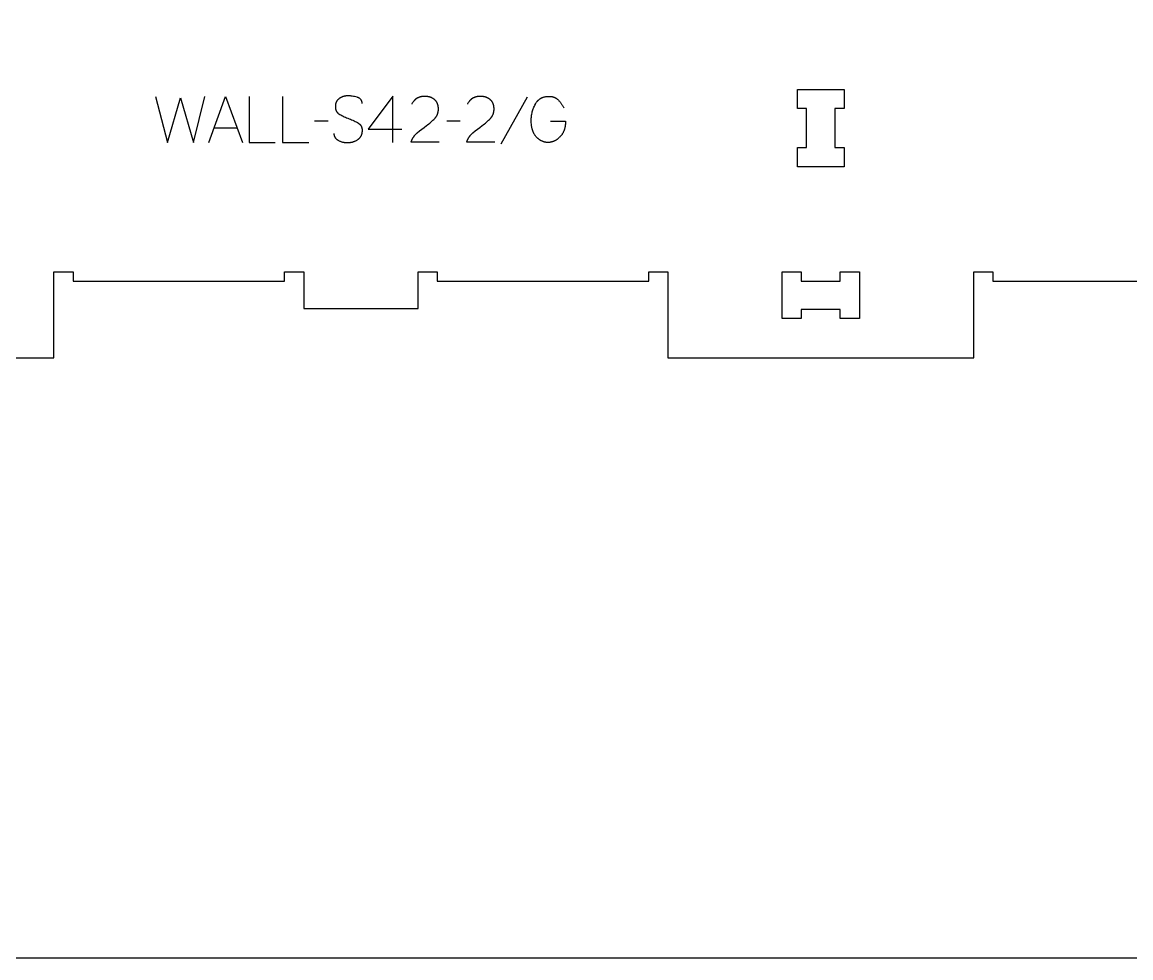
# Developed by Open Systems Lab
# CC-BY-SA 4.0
# Model space of a CAD drawing. Extents: x 0 to 4485, y 0 to 10771.
# Drawn here: x 801 to 1524, y 3029 to 3639 of the extents above; entities that cross this region are included whole.
import ezdxf

# ---------------------------------------------------------------- set-up
doc = ezdxf.new("R2010")
doc.units = 0
for name, color, linetype in [('0_SHEET_SPRUCEPLY_2440X122', 1, 'CONTINUOUS'), ('1_ANYTOOL_1MMDEEP_LABELS_S', 2, 'CONTINUOUS'), ('3_ANYTOOL_CUTTHROUGH_INSID', 4, 'CONTINUOUS'), ('4_ANYTOOL_CUTTHROUGH_OUTSI', 5, 'CONTINUOUS')]:
    doc.layers.add(name, color=color, linetype=linetype)

msp = doc.modelspace()

# ---------------------------------------------------------------- linework, layer by layer
at = {"layer": '0_SHEET_SPRUCEPLY_2440X122'}
msp.add_lwpolyline([(371.7, 4249.42), (371.7, 3029.42), (2811.7, 3029.42), (2811.7, 4249.42)], close=True, dxfattribs=at)
at = {"layer": '1_ANYTOOL_1MMDEEP_LABELS_S', "color": 2}
for points in [[(887.76, 3591.05), (895.47, 3561.05), (903.92, 3590.15), (912.4, 3561.05), (919.9, 3591.05)], [(922.47, 3561.05), (933.36, 3591.05), (944.42, 3561.05)], [(948.7, 3591.05), (948.7, 3561.05), (965.8, 3561.05)], [(970.52, 3591.05), (970.52, 3561.05), (987.62, 3561.05)], [(1022.5, 3586.47), (1022.5, 3586.66), (1022.49, 3586.75), (1022.49, 3586.84), (1022.48, 3586.93), (1022.47, 3587.02), (1022.46, 3587.11), (1022.45, 3587.2), (1022.44, 3587.28), (1022.42, 3587.37), (1022.4, 3587.45), (1022.39, 3587.54), (1022.37, 3587.62), (1022.34, 3587.7), (1022.32, 3587.78), (1022.3, 3587.86), (1022.27, 3587.94), (1022.24, 3588.01), (1022.21, 3588.09), (1022.18, 3588.16), (1022.15, 3588.24), (1022.11, 3588.31), (1022.08, 3588.38), (1022.04, 3588.45), (1022, 3588.52), (1021.96, 3588.59), (1021.92, 3588.66), (1021.87, 3588.73), (1021.83, 3588.79), (1021.78, 3588.86), (1021.73, 3588.92), (1021.68, 3588.99), (1021.63, 3589.05), (1021.58, 3589.11), (1021.52, 3589.17), (1021.46, 3589.23), (1021.41, 3589.28), (1021.35, 3589.34), (1021.28, 3589.4), (1021.22, 3589.45), (1021.16, 3589.5), (1021.09, 3589.56), (1021.02, 3589.61), (1020.95, 3589.66), (1020.88, 3589.71), (1020.81, 3589.76), (1020.73, 3589.8), (1020.66, 3589.85), (1020.58, 3589.9), (1020.5, 3589.94), (1020.42, 3589.98), (1020.34, 3590.03), (1020.17, 3590.11), (1019.99, 3590.19), (1019.81, 3590.26), (1019.62, 3590.33), (1019.42, 3590.39), (1019.22, 3590.45), (1018.41, 3590.67), (1017.61, 3590.87), (1016.83, 3591.03), (1016.06, 3591.16), (1015.68, 3591.22), (1015.3, 3591.26), (1014.93, 3591.3), (1014.56, 3591.34), (1014.19, 3591.36), (1013.83, 3591.38), (1013.47, 3591.39), (1013.12, 3591.4), (1012.92, 3591.39), (1012.73, 3591.39), (1012.53, 3591.38), (1012.34, 3591.37), (1012.15, 3591.35), (1011.96, 3591.33), (1011.78, 3591.31), (1011.59, 3591.28), (1011.41, 3591.25), (1011.22, 3591.22), (1011.04, 3591.18), (1010.86, 3591.14), (1010.68, 3591.1), (1010.5, 3591.05), (1010.32, 3591), (1010.15, 3590.94), (1009.97, 3590.88), (1009.8, 3590.82), (1009.63, 3590.75), (1009.46, 3590.68), (1009.29, 3590.61), (1009.12, 3590.54), (1008.95, 3590.46), (1008.78, 3590.37), (1008.62, 3590.28), (1008.46, 3590.19), (1008.29, 3590.1), (1008.13, 3590), (1007.97, 3589.9), (1007.81, 3589.8), (1007.66, 3589.69), (1007.5, 3589.58), (1007.35, 3589.46), (1007.2, 3589.34), (1007.06, 3589.22), (1006.92, 3589.1), (1006.79, 3588.97), (1006.66, 3588.84), (1006.53, 3588.7), (1006.41, 3588.57), (1006.3, 3588.43), (1006.19, 3588.28), (1006.09, 3588.14), (1005.99, 3587.99), (1005.89, 3587.84), (1005.8, 3587.68), (1005.72, 3587.52), (1005.64, 3587.36), (1005.56, 3587.2), (1005.49, 3587.03), (1005.43, 3586.86), (1005.37, 3586.69), (1005.31, 3586.51), (1005.26, 3586.33), (1005.21, 3586.15), (1005.17, 3585.96), (1005.13, 3585.77), (1005.1, 3585.58), (1005.08, 3585.39), (1005.05, 3585.19), (1005.04, 3584.99), (1005.03, 3584.78), (1005.02, 3584.58), (1005.02, 3584.37), (1005.02, 3584.15), (1005.03, 3583.94), (1005.04, 3583.73), (1005.06, 3583.53), (1005.08, 3583.33), (1005.11, 3583.13), (1005.15, 3582.94), (1005.19, 3582.75), (1005.24, 3582.56), (1005.29, 3582.38), (1005.35, 3582.2), (1005.41, 3582.03), (1005.45, 3581.94), (1005.48, 3581.86), (1005.52, 3581.77), (1005.56, 3581.69), (1005.6, 3581.61), (1005.64, 3581.53), (1005.68, 3581.45), (1005.72, 3581.37), (1005.77, 3581.29), (1005.81, 3581.21), (1005.86, 3581.13), (1005.91, 3581.06), (1005.96, 3580.98), (1006.01, 3580.91), (1006.07, 3580.84), (1006.12, 3580.77), (1006.18, 3580.69), (1006.23, 3580.62), (1006.29, 3580.55), (1006.35, 3580.49), (1006.41, 3580.42), (1006.48, 3580.35), (1006.54, 3580.29), (1006.61, 3580.22), (1006.74, 3580.09), (1006.88, 3579.97), (1007.03, 3579.85), (1007.18, 3579.74), (1007.34, 3579.62), (1007.5, 3579.52), (1007.67, 3579.41), (1007.84, 3579.31), (1008.56, 3578.92), (1009.29, 3578.54), (1010.04, 3578.17), (1010.8, 3577.82), (1011.58, 3577.47), (1012.38, 3577.14), (1013.19, 3576.81), (1014.02, 3576.5), (1014.84, 3576.19), (1015.65, 3575.86), (1016.43, 3575.52), (1017.2, 3575.16), (1017.94, 3574.78), (1018.67, 3574.39), (1019.37, 3573.99), (1020.06, 3573.57), (1020.22, 3573.46), (1020.38, 3573.35), (1020.54, 3573.23), (1020.61, 3573.17), (1020.69, 3573.11), (1020.76, 3573.05), (1020.83, 3572.98), (1020.9, 3572.92), (1020.97, 3572.85), (1021.03, 3572.79), (1021.1, 3572.72), (1021.16, 3572.65), (1021.22, 3572.58), (1021.28, 3572.52), (1021.34, 3572.44), (1021.4, 3572.37), (1021.45, 3572.3), (1021.51, 3572.23), (1021.56, 3572.15), (1021.61, 3572.08), (1021.66, 3572), (1021.71, 3571.92), (1021.76, 3571.84), (1021.8, 3571.76), (1021.85, 3571.68), (1021.89, 3571.6), (1021.93, 3571.52), (1021.97, 3571.43), (1022.01, 3571.35), (1022.05, 3571.26), (1022.08, 3571.18), (1022.11, 3571.09), (1022.15, 3571), (1022.18, 3570.91), (1022.21, 3570.82), (1022.24, 3570.73), (1022.26, 3570.64), (1022.31, 3570.45), (1022.35, 3570.26), (1022.39, 3570.06), (1022.42, 3569.86), (1022.45, 3569.66), (1022.47, 3569.45), (1022.48, 3569.24), (1022.49, 3569.03), (1022.49, 3568.81), (1022.48, 3568.58), (1022.47, 3568.36), (1022.46, 3568.13), (1022.44, 3567.89), (1022.41, 3567.67), (1022.38, 3567.44), (1022.34, 3567.22), (1022.3, 3567.01), (1022.26, 3566.79), (1022.2, 3566.59), (1022.15, 3566.38), (1022.09, 3566.18), (1022.02, 3565.98), (1021.95, 3565.79), (1021.87, 3565.6), (1021.79, 3565.41), (1021.7, 3565.23), (1021.61, 3565.05), (1021.52, 3564.87), (1021.41, 3564.7), (1021.31, 3564.53), (1021.2, 3564.37), (1021.08, 3564.21), (1020.96, 3564.05), (1020.83, 3563.9), (1020.7, 3563.75), (1020.56, 3563.6), (1020.42, 3563.46), (1020.27, 3563.33), (1020.12, 3563.19), (1019.96, 3563.06), (1019.8, 3562.93), (1019.64, 3562.81), (1019.46, 3562.69), (1019.29, 3562.58), (1018.93, 3562.35), (1018.56, 3562.15), (1018.19, 3561.95), (1017.82, 3561.78), (1017.45, 3561.61), (1017.07, 3561.46), (1016.88, 3561.39), (1016.69, 3561.32), (1016.5, 3561.26), (1016.3, 3561.2), (1016.11, 3561.14), (1015.91, 3561.09), (1015.72, 3561.04), (1015.52, 3560.99), (1015.32, 3560.95), (1015.13, 3560.91), (1014.93, 3560.88), (1014.73, 3560.84), (1014.53, 3560.81), (1014.32, 3560.79), (1013.92, 3560.75), (1013.51, 3560.72), (1013.09, 3560.71), (1012.68, 3560.71), (1012.27, 3560.73), (1011.87, 3560.75), (1011.47, 3560.79), (1011.07, 3560.84), (1010.68, 3560.91), (1010.3, 3560.98), (1009.92, 3561.08), (1009.54, 3561.18), (1009.17, 3561.29), (1008.8, 3561.42), (1008.44, 3561.56), (1008.08, 3561.72), (1007.72, 3561.88), (1007.37, 3562.06), (1007.03, 3562.25), (1006.86, 3562.35), (1006.7, 3562.46), (1006.54, 3562.56), (1006.39, 3562.67), (1006.24, 3562.79), (1006.1, 3562.9), (1005.96, 3563.02), (1005.83, 3563.14), (1005.7, 3563.26), (1005.58, 3563.39), (1005.47, 3563.52), (1005.36, 3563.65), (1005.31, 3563.72), (1005.25, 3563.79), (1005.2, 3563.86), (1005.15, 3563.93), (1005.11, 3564), (1005.06, 3564.07), (1005.02, 3564.14), (1004.97, 3564.21), (1004.93, 3564.29), (1004.89, 3564.36), (1004.85, 3564.44), (1004.81, 3564.51), (1004.78, 3564.59), (1004.74, 3564.67), (1004.71, 3564.74), (1004.67, 3564.82), (1004.64, 3564.9), (1004.61, 3564.98), (1004.58, 3565.06), (1004.55, 3565.14), (1004.5, 3565.31), (1004.46, 3565.48), (1004.42, 3565.65), (1004.38, 3565.82), (1004.35, 3566), (1004.33, 3566.18), (1004.31, 3566.36), (1004.3, 3566.55), (1004.29, 3566.73), (1004.29, 3566.93)], [(1042.52, 3561.05), (1042.56, 3591.1), (1026.53, 3569.71)], [(1072.73, 3561.1), (1054.43, 3561.14), (1054.58, 3561.6), (1054.65, 3561.82), (1054.74, 3562.04), (1054.82, 3562.26), (1054.91, 3562.48), (1055, 3562.69), (1055.1, 3562.91), (1055.2, 3563.12), (1055.3, 3563.32), (1055.41, 3563.53), (1055.52, 3563.73), (1055.64, 3563.93), (1055.75, 3564.13), (1055.87, 3564.33), (1056, 3564.52), (1056.13, 3564.71), (1056.26, 3564.9), (1056.4, 3565.09), (1056.53, 3565.27), (1056.68, 3565.45), (1056.82, 3565.63), (1056.97, 3565.81), (1057.13, 3565.98), (1057.28, 3566.15), (1057.44, 3566.32), (1057.61, 3566.49), (1057.77, 3566.65), (1057.95, 3566.82), (1058.12, 3566.98), (1058.48, 3567.29), (1059.96, 3568.51), (1061.45, 3569.69), (1062.96, 3570.85), (1064.48, 3571.98), (1065.23, 3572.54), (1065.97, 3573.11), (1066.68, 3573.69), (1067.37, 3574.28), (1068.03, 3574.87), (1068.68, 3575.47), (1069.3, 3576.08), (1069.9, 3576.7), (1070.05, 3576.85), (1070.19, 3577.01), (1070.32, 3577.17), (1070.45, 3577.34), (1070.58, 3577.5), (1070.7, 3577.67), (1070.82, 3577.84), (1070.93, 3578.01), (1071.04, 3578.19), (1071.14, 3578.36), (1071.24, 3578.54), (1071.34, 3578.72), (1071.43, 3578.91), (1071.51, 3579.09), (1071.59, 3579.28), (1071.67, 3579.47), (1071.74, 3579.66), (1071.81, 3579.86), (1071.87, 3580.06), (1071.93, 3580.26), (1071.98, 3580.46), (1072.03, 3580.66), (1072.07, 3580.87), (1072.11, 3581.08), (1072.15, 3581.29), (1072.18, 3581.5), (1072.2, 3581.71), (1072.22, 3581.93), (1072.24, 3582.15), (1072.25, 3582.37), (1072.26, 3582.6), (1072.26, 3582.83), (1072.26, 3583.07), (1072.25, 3583.32), (1072.24, 3583.56), (1072.22, 3583.8), (1072.2, 3584.04), (1072.17, 3584.27), (1072.14, 3584.5), (1072.1, 3584.72), (1072.06, 3584.94), (1072.01, 3585.15), (1071.96, 3585.37), (1071.9, 3585.58), (1071.84, 3585.78), (1071.77, 3585.98), (1071.7, 3586.18), (1071.63, 3586.37), (1071.54, 3586.56), (1071.46, 3586.75), (1071.37, 3586.93), (1071.27, 3587.11), (1071.17, 3587.28), (1071.06, 3587.45), (1070.95, 3587.62), (1070.84, 3587.78), (1070.72, 3587.94), (1070.59, 3588.1), (1070.46, 3588.25), (1070.32, 3588.4), (1070.18, 3588.54), (1070.04, 3588.68), (1069.89, 3588.82), (1069.73, 3588.95), (1069.57, 3589.08), (1069.41, 3589.21), (1069.24, 3589.33), (1069.08, 3589.45), (1068.91, 3589.56), (1068.73, 3589.67), (1068.56, 3589.77), (1068.38, 3589.87), (1068.2, 3589.97), (1068.02, 3590.06), (1067.83, 3590.15), (1067.65, 3590.23), (1067.46, 3590.31), (1067.26, 3590.39), (1067.07, 3590.46), (1066.87, 3590.53), (1066.67, 3590.59), (1066.46, 3590.65), (1066.26, 3590.71), (1066.05, 3590.76), (1065.84, 3590.81), (1065.63, 3590.85), (1065.41, 3590.89), (1065.19, 3590.92), (1064.97, 3590.95), (1064.74, 3590.98), (1064.52, 3591), (1064.29, 3591.02), (1064.06, 3591.04), (1063.82, 3591.05), (1063.34, 3591.05), (1062.98, 3591.05), (1062.62, 3591.03), (1062.26, 3591.01), (1061.92, 3590.97), (1061.58, 3590.93), (1061.24, 3590.87), (1060.92, 3590.81), (1060.6, 3590.73), (1060.28, 3590.65), (1060.13, 3590.6), (1059.97, 3590.56), (1059.82, 3590.5), (1059.67, 3590.45), (1059.52, 3590.39), (1059.38, 3590.34), (1059.23, 3590.28), (1059.09, 3590.21), (1058.95, 3590.15), (1058.81, 3590.08), (1058.67, 3590.01), (1058.53, 3589.93), (1058.4, 3589.86), (1058.27, 3589.78), (1058.13, 3589.7), (1058, 3589.61), (1057.88, 3589.53), (1057.75, 3589.44), (1057.62, 3589.35), (1057.5, 3589.26), (1057.38, 3589.16), (1057.26, 3589.06), (1057.14, 3588.96), (1057.02, 3588.86), (1056.91, 3588.75), (1056.79, 3588.64), (1056.68, 3588.53), (1056.57, 3588.42), (1056.46, 3588.3), (1056.35, 3588.18), (1056.25, 3588.06), (1056.14, 3587.94), (1055.94, 3587.69), (1055.74, 3587.42), (1055.55, 3587.15), (1055.37, 3586.87), (1055.19, 3586.57), (1055.02, 3586.27), (1054.86, 3585.95)], [(1109.03, 3561.1), (1090.73, 3561.14), (1090.88, 3561.6), (1090.95, 3561.82), (1091.04, 3562.04), (1091.12, 3562.26), (1091.21, 3562.48), (1091.3, 3562.69), (1091.4, 3562.91), (1091.5, 3563.12), (1091.6, 3563.32), (1091.71, 3563.53), (1091.82, 3563.73), (1091.94, 3563.93), (1092.05, 3564.13), (1092.17, 3564.33), (1092.3, 3564.52), (1092.43, 3564.71), (1092.56, 3564.9), (1092.7, 3565.09), (1092.83, 3565.27), (1092.98, 3565.45), (1093.12, 3565.63), (1093.27, 3565.81), (1093.43, 3565.98), (1093.58, 3566.15), (1093.74, 3566.32), (1093.91, 3566.49), (1094.07, 3566.65), (1094.25, 3566.82), (1094.42, 3566.98), (1094.78, 3567.29), (1096.26, 3568.51), (1097.75, 3569.69), (1099.26, 3570.85), (1100.78, 3571.98), (1101.53, 3572.54), (1102.27, 3573.11), (1102.98, 3573.69), (1103.67, 3574.28), (1104.33, 3574.87), (1104.98, 3575.47), (1105.6, 3576.08), (1106.2, 3576.7), (1106.35, 3576.85), (1106.49, 3577.01), (1106.62, 3577.17), (1106.75, 3577.34), (1106.88, 3577.5), (1107, 3577.67), (1107.12, 3577.84), (1107.23, 3578.01), (1107.34, 3578.19), (1107.44, 3578.36), (1107.54, 3578.54), (1107.64, 3578.72), (1107.73, 3578.91), (1107.81, 3579.09), (1107.89, 3579.28), (1107.97, 3579.47), (1108.04, 3579.66), (1108.11, 3579.86), (1108.17, 3580.06), (1108.23, 3580.26), (1108.28, 3580.46), (1108.33, 3580.66), (1108.37, 3580.87), (1108.41, 3581.08), (1108.45, 3581.29), (1108.48, 3581.5), (1108.5, 3581.71), (1108.52, 3581.93), (1108.54, 3582.15), (1108.55, 3582.37), (1108.56, 3582.6), (1108.56, 3582.83), (1108.56, 3583.07), (1108.55, 3583.32), (1108.54, 3583.56), (1108.52, 3583.8), (1108.5, 3584.04), (1108.47, 3584.27), (1108.44, 3584.5), (1108.4, 3584.72), (1108.36, 3584.94), (1108.31, 3585.15), (1108.26, 3585.37), (1108.2, 3585.58), (1108.14, 3585.78), (1108.07, 3585.98), (1108, 3586.18), (1107.93, 3586.37), (1107.84, 3586.56), (1107.76, 3586.75), (1107.67, 3586.93), (1107.57, 3587.11), (1107.47, 3587.28), (1107.36, 3587.45), (1107.25, 3587.62), (1107.14, 3587.78), (1107.02, 3587.94), (1106.89, 3588.1), (1106.76, 3588.25), (1106.62, 3588.4), (1106.48, 3588.54), (1106.34, 3588.68), (1106.19, 3588.82), (1106.03, 3588.95), (1105.87, 3589.08), (1105.71, 3589.21), (1105.54, 3589.33), (1105.38, 3589.45), (1105.21, 3589.56), (1105.03, 3589.67), (1104.86, 3589.77), (1104.68, 3589.87), (1104.5, 3589.97), (1104.32, 3590.06), (1104.13, 3590.15), (1103.95, 3590.23), (1103.76, 3590.31), (1103.56, 3590.39), (1103.37, 3590.46), (1103.17, 3590.53), (1102.97, 3590.59), (1102.76, 3590.65), (1102.56, 3590.71), (1102.35, 3590.76), (1102.14, 3590.81), (1101.93, 3590.85), (1101.71, 3590.89), (1101.49, 3590.92), (1101.27, 3590.95), (1101.04, 3590.98), (1100.82, 3591), (1100.59, 3591.02), (1100.36, 3591.04), (1100.12, 3591.05), (1099.64, 3591.05), (1099.28, 3591.05), (1098.92, 3591.03), (1098.56, 3591.01), (1098.22, 3590.97), (1097.88, 3590.93), (1097.54, 3590.87), (1097.22, 3590.81), (1096.9, 3590.73), (1096.58, 3590.65), (1096.43, 3590.6), (1096.27, 3590.56), (1096.12, 3590.5), (1095.97, 3590.45), (1095.82, 3590.39), (1095.68, 3590.34), (1095.53, 3590.28), (1095.39, 3590.21), (1095.25, 3590.15), (1095.11, 3590.08), (1094.97, 3590.01), (1094.83, 3589.93), (1094.7, 3589.86), (1094.57, 3589.78), (1094.43, 3589.7), (1094.3, 3589.61), (1094.18, 3589.53), (1094.05, 3589.44), (1093.92, 3589.35), (1093.8, 3589.26), (1093.68, 3589.16), (1093.56, 3589.06), (1093.44, 3588.96), (1093.32, 3588.86), (1093.21, 3588.75), (1093.09, 3588.64), (1092.98, 3588.53), (1092.87, 3588.42), (1092.76, 3588.3), (1092.65, 3588.18), (1092.55, 3588.06), (1092.44, 3587.94), (1092.24, 3587.69), (1092.04, 3587.42), (1091.85, 3587.15), (1091.67, 3586.87), (1091.49, 3586.57), (1091.32, 3586.27), (1091.16, 3585.95)], [(1130.24, 3590.58), (1113.06, 3559.81)], [(1145.46, 3574.85), (1155.23, 3574.81), (1155.2, 3573.98), (1155.13, 3573.18), (1155.09, 3572.79), (1155.05, 3572.4), (1154.99, 3572.02), (1154.93, 3571.65), (1154.87, 3571.28), (1154.79, 3570.92), (1154.71, 3570.56), (1154.63, 3570.22), (1154.54, 3569.87), (1154.44, 3569.54), (1154.33, 3569.21), (1154.22, 3568.89), (1154.1, 3568.57), (1153.97, 3568.26), (1153.84, 3567.95), (1153.7, 3567.66), (1153.56, 3567.36), (1153.4, 3567.08), (1153.25, 3566.8), (1153.08, 3566.53), (1152.91, 3566.26), (1152.73, 3566), (1152.55, 3565.74), (1152.35, 3565.5), (1152.16, 3565.26), (1151.95, 3565.02), (1151.74, 3564.79), (1151.52, 3564.57), (1151.3, 3564.35), (1151.08, 3564.14), (1150.85, 3563.94), (1150.63, 3563.74), (1150.4, 3563.55), (1150.17, 3563.37), (1149.95, 3563.2), (1149.72, 3563.03), (1149.48, 3562.87), (1149.25, 3562.71), (1149.02, 3562.56), (1148.78, 3562.42), (1148.55, 3562.29), (1148.31, 3562.16), (1148.07, 3562.04), (1147.83, 3561.92), (1147.59, 3561.81), (1147.35, 3561.71), (1147.1, 3561.62), (1146.86, 3561.53), (1146.61, 3561.45), (1146.37, 3561.38), (1146.12, 3561.31), (1145.87, 3561.25), (1145.62, 3561.2), (1145.37, 3561.15), (1145.11, 3561.11), (1144.86, 3561.08), (1144.6, 3561.05), (1144.35, 3561.03), (1144.09, 3561.02), (1143.83, 3561.01), (1143.57, 3561.01), (1143.31, 3561.02), (1143.06, 3561.03), (1142.8, 3561.06), (1142.55, 3561.09), (1142.3, 3561.12), (1142.05, 3561.16), (1141.8, 3561.21), (1141.55, 3561.27), (1141.3, 3561.34), (1141.06, 3561.41), (1140.81, 3561.48), (1140.57, 3561.57), (1140.33, 3561.66), (1140.09, 3561.76), (1139.85, 3561.87), (1139.62, 3561.98), (1139.38, 3562.1), (1139.15, 3562.23), (1138.92, 3562.36), (1138.69, 3562.5), (1138.46, 3562.65), (1138.23, 3562.81), (1138, 3562.97), (1137.78, 3563.14), (1137.56, 3563.32), (1137.33, 3563.5), (1137.11, 3563.69), (1136.89, 3563.89), (1136.68, 3564.09), (1136.46, 3564.31), (1136.24, 3564.53), (1136.03, 3564.75), (1135.83, 3564.98), (1135.63, 3565.23), (1135.44, 3565.48), (1135.26, 3565.73), (1135.08, 3566), (1134.91, 3566.27), (1134.74, 3566.55), (1134.59, 3566.83), (1134.44, 3567.13), (1134.29, 3567.43), (1134.15, 3567.74), (1134.02, 3568.06), (1133.9, 3568.38), (1133.78, 3568.72), (1133.67, 3569.06), (1133.57, 3569.41), (1133.47, 3569.76), (1133.38, 3570.12), (1133.3, 3570.49), (1133.22, 3570.87), (1133.15, 3571.26), (1133.09, 3571.65), (1133.03, 3572.05), (1132.98, 3572.46), (1132.94, 3572.88), (1132.87, 3573.74), (1132.83, 3574.62), (1132.82, 3575.54), (1132.83, 3576.22), (1132.86, 3576.89), (1132.91, 3577.57), (1132.98, 3578.24), (1133.08, 3578.9), (1133.19, 3579.56), (1133.33, 3580.22), (1133.49, 3580.88), (1133.66, 3581.53), (1133.86, 3582.18), (1134.08, 3582.83), (1134.32, 3583.47), (1134.58, 3584.12), (1134.87, 3584.75), (1135.17, 3585.39), (1135.49, 3586.02), (1135.67, 3586.33), (1135.84, 3586.63), (1136.03, 3586.92), (1136.22, 3587.2), (1136.42, 3587.47), (1136.52, 3587.6), (1136.63, 3587.73), (1136.73, 3587.86), (1136.84, 3587.98), (1136.95, 3588.1), (1137.06, 3588.22), (1137.18, 3588.34), (1137.29, 3588.45), (1137.41, 3588.56), (1137.53, 3588.67), (1137.65, 3588.78), (1137.77, 3588.88), (1137.89, 3588.99), (1138.02, 3589.09), (1138.15, 3589.18), (1138.28, 3589.28), (1138.41, 3589.37), (1138.54, 3589.46), (1138.67, 3589.55), (1138.81, 3589.63), (1138.95, 3589.71), (1139.09, 3589.79), (1139.23, 3589.87), (1139.37, 3589.95), (1139.52, 3590.02), (1139.67, 3590.09), (1139.82, 3590.16), (1139.97, 3590.22), (1140.12, 3590.29), (1140.27, 3590.35), (1140.43, 3590.4), (1140.59, 3590.46), (1140.91, 3590.56), (1141.24, 3590.66), (1141.57, 3590.74), (1141.92, 3590.81), (1142.27, 3590.88), (1142.62, 3590.93), (1142.99, 3590.97), (1143.36, 3591.01), (1143.74, 3591.03), (1144.12, 3591.05), (1144.52, 3591.05), (1144.74, 3591.05), (1144.96, 3591.04), (1145.18, 3591.03), (1145.39, 3591.02), (1145.61, 3591), (1145.82, 3590.97), (1146.03, 3590.94), (1146.23, 3590.91), (1146.43, 3590.87), (1146.63, 3590.83), (1146.83, 3590.79), (1147.03, 3590.73), (1147.22, 3590.68), (1147.41, 3590.62), (1147.59, 3590.55), (1147.78, 3590.49), (1147.96, 3590.41), (1148.14, 3590.33), (1148.31, 3590.25), (1148.49, 3590.17), (1148.66, 3590.08), (1148.83, 3589.98), (1148.99, 3589.88), (1149.16, 3589.78), (1149.32, 3589.67), (1149.47, 3589.55), (1149.63, 3589.44), (1149.78, 3589.31), (1149.93, 3589.19), (1150.08, 3589.06), (1150.22, 3588.92), (1150.37, 3588.78), (1150.64, 3588.5), (1150.91, 3588.2), (1151.18, 3587.91), (1151.44, 3587.61), (1151.69, 3587.3), (1151.94, 3586.99), (1152.17, 3586.68), (1152.41, 3586.36), (1152.63, 3586.04), (1152.85, 3585.71), (1153.06, 3585.38), (1153.27, 3585.04), (1153.47, 3584.69), (1153.66, 3584.35), (1153.85, 3584), (1154.03, 3583.64)], [(1000.26, 3574.94), (991.47, 3574.85)], [(1086.44, 3574.94), (1077.66, 3574.85)], [(925.94, 3570.61), (940.86, 3570.61)], [(1026.53, 3569.71), (1048.3, 3569.71)]]:
    msp.add_lwpolyline(points, dxfattribs=at)
at = {"layer": '3_ANYTOOL_CUTTHROUGH_INSID', "color": 4}
for points in [[(1312.45, 3557.63), (1312.45, 3583.13), (1306.45, 3583.13), (1306.45, 3595.63), (1336.95, 3595.63), (1336.95, 3583.13), (1330.95, 3583.13), (1330.95, 3557.63), (1336.95, 3557.63), (1336.95, 3545.13), (1306.45, 3545.13), (1306.45, 3557.63)], [(1334.45, 3452.17), (1308.95, 3452.17), (1308.95, 3446.17), (1296.45, 3446.17), (1296.45, 3476.67), (1308.95, 3476.67), (1308.95, 3470.67), (1334.45, 3470.67), (1334.45, 3476.67), (1346.95, 3476.67), (1346.95, 3446.17), (1334.45, 3446.17)]]:
    msp.add_lwpolyline(points, close=True, dxfattribs=at)
at = {"layer": '4_ANYTOOL_CUTTHROUGH_OUTSI', "color": 5}
msp.add_lwpolyline([(621.95, 3420.67), (821.45, 3420.67), (821.45, 3476.67), (833.95, 3476.67), (833.95, 3470.67), (971.95, 3470.67), (971.95, 3476.67), (984.45, 3476.67), (984.45, 3452.67), (1058.95, 3452.67), (1058.95, 3476.67), (1071.45, 3476.67), (1071.45, 3470.67), (1209.45, 3470.67), (1209.45, 3476.67), (1221.95, 3476.67), (1221.95, 3476.42), (1221.95, 3420.67), (1421.45, 3420.67), (1421.45, 3476.67), (1433.95, 3476.67), (1433.95, 3470.67), (1571.95, 3470.67)], dxfattribs=at)

doc.saveas('drawing.dxf')
